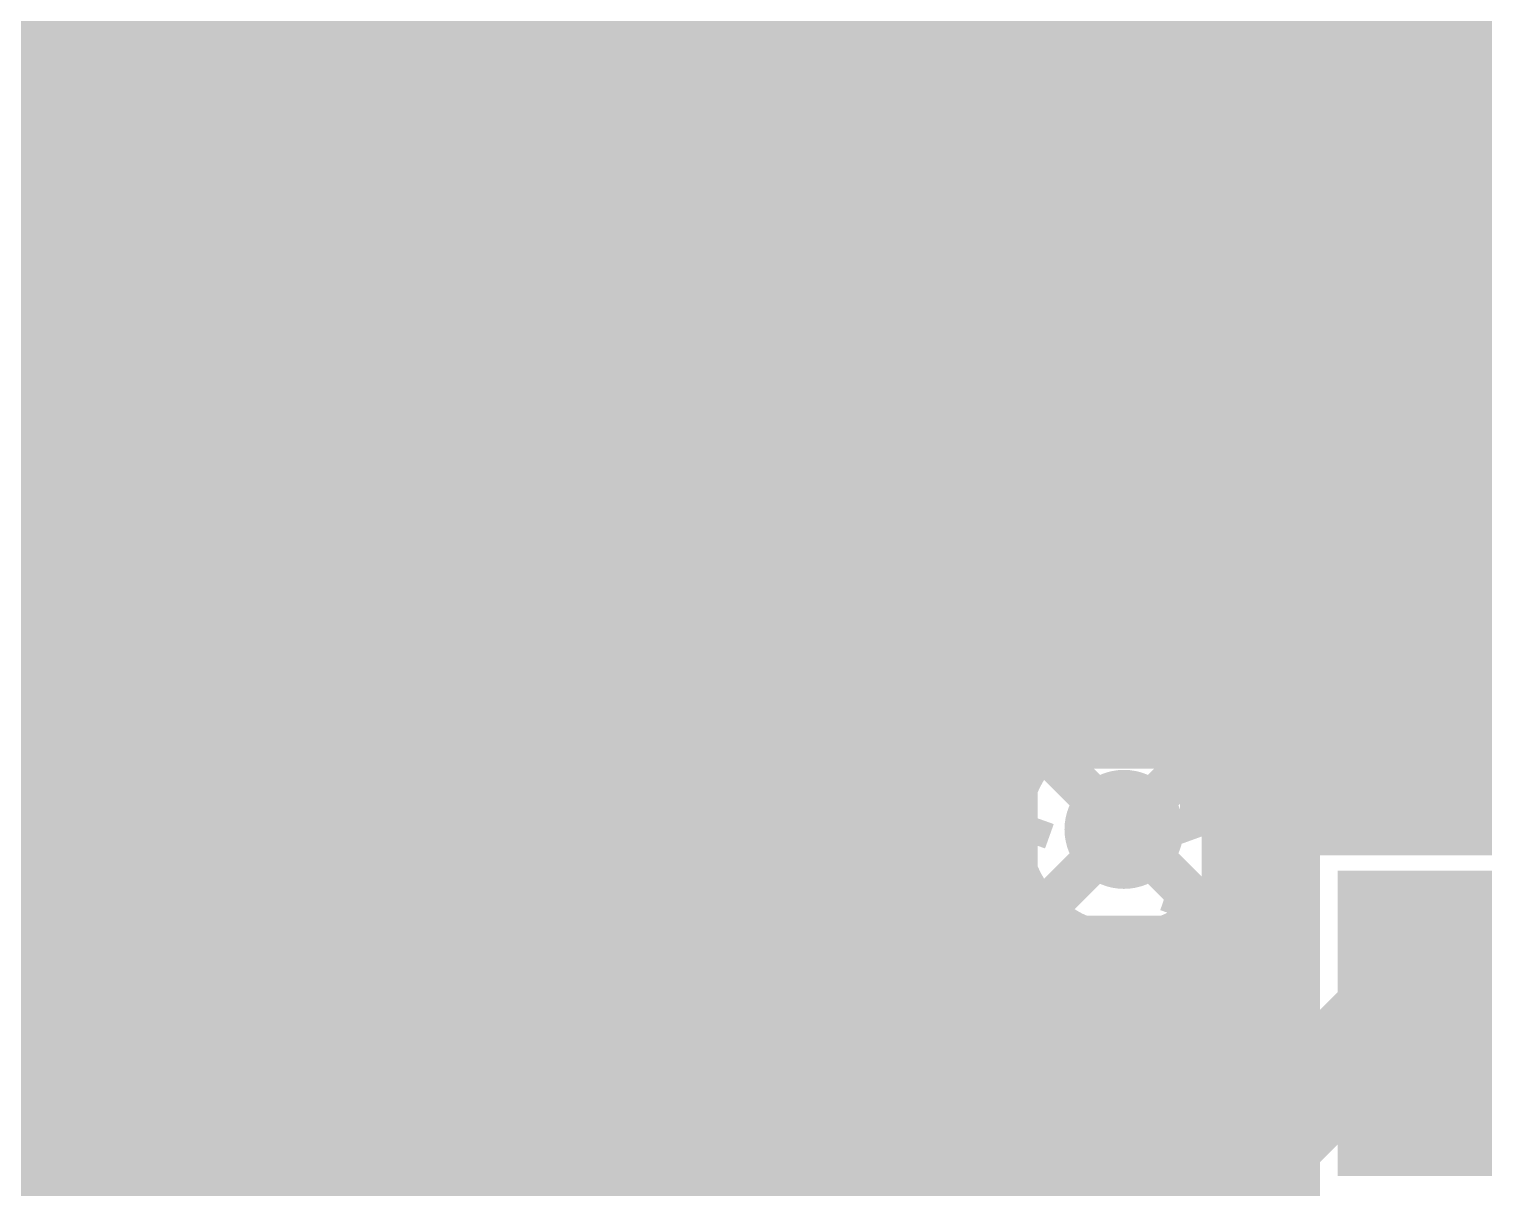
# Model space of a CAD drawing. Extents: x -1 to 119, y -42 to 51.
# Drawn here: x 103.78 to 112.36, y 37.13 to 43.96 of the extents above; entities that cross this region are included whole.
import ezdxf

# ---------------------------------------------------------------- set-up
doc = ezdxf.new("R2010")
doc.units = 0
doc.header["$MEASUREMENT"] = 0
doc.layers.get('0').update_dxf_attribs({"linetype": 'CONTINUOUS'})
for name, color, linetype in [('22-304-0_BOT', 7, 'CONTINUOUS'), ('22-304-0_DRD', 7, 'CONTINUOUS'), ('22-304-0_GND', 6, 'CONTINUOUS'), ('22-304-0_IN1', 4, 'CONTINUOUS'), ('22-304-0_SMB', 3, 'CONTINUOUS'), ('22-304-0_SMT', 5, 'CONTINUOUS'), ('22-304-0_SPT', 10, 'CONTINUOUS'), ('22-304-0_SST', 14, 'CONTINUOUS'), ('22-304-0_TOP', 9, 'CONTINUOUS'), ('THRUHOLE_TAP', 11, 'CONTINUOUS')]:
    doc.layers.add(name, color=color, linetype=linetype)

# ---------------------------------------------------------------- blocks, each defined once
blk = doc.blocks.new('ROUND_18')
at = {"const_width": 3.50012}
blk.add_lwpolyline([(-1.75006, 0, 1), (1.75006, 0, 1)], format="xyb", close=True, dxfattribs=at)
blk = doc.blocks.new('SQUARE_25')
blk.add_solid([(0.8001, 0.8001), (0.8001, -0.8001), (-0.8001, 0.8001), (-0.8001, -0.8001)])
blk = doc.blocks.new('ROUND_60')
at = {"const_width": 0.35052}
blk.add_lwpolyline([(-0.17526, 0, 1), (0.17526, 0, 1)], format="xyb", close=True, dxfattribs=at)
blk = doc.blocks.new('ROUND_64')
at = {"const_width": 0.35052}
blk.add_lwpolyline([(-0.17526, 0, 1), (0.17526, 0, 1)], format="xyb", close=True, dxfattribs=at)
blk = doc.blocks.new('ROUND_57')
at = {"const_width": 0.35052}
blk.add_lwpolyline([(-0.17526, 0, 1), (0.17526, 0, 1)], format="xyb", close=True, dxfattribs=at)
blk = doc.blocks.new('ROUND_23')
at = {"const_width": 2.00025}
blk.add_lwpolyline([(-1.000124, 0, 1), (1.000124, 0, 1)], format="xyb", close=True, dxfattribs=at)
blk = doc.blocks.new('SQUARE_70')
blk.add_solid([(0.89916, 0.89916), (0.89916, -0.89916), (-0.89916, 0.89916), (-0.89916, -0.89916)])
blk = doc.blocks.new('ROUND_81')
at = {"const_width": 0.0635}
blk.add_lwpolyline([(-0.03175, 0, 1), (0.03175, 0, 1)], format="xyb", close=True, dxfattribs=at)
blk = doc.blocks.new('ROUND_83')
at = {"const_width": 1.75006}
blk.add_lwpolyline([(-0.87503, 0, 1), (0.87503, 0, 1)], format="xyb", close=True, dxfattribs=at)
blk = doc.blocks.new('RECTANGLE_2')
blk.add_solid([(0.4826, 0.4064), (0.4826, -0.4064), (-0.4826, 0.4064), (-0.4826, -0.4064)])
blk = doc.blocks.new('ROUND_87')
at = {"const_width": 0.10033}
blk.add_lwpolyline([(-0.050164, 0, 1), (0.050164, 0, 1)], format="xyb", close=True, dxfattribs=at)
blk = doc.blocks.new('ROUND_89')
at = {"const_width": 0.44958}
blk.add_lwpolyline([(-0.22479, 0, 1), (0.22479, 0, 1)], format="xyb", close=True, dxfattribs=at)

msp = doc.modelspace()

# ---------------------------------------------------------------- linework, layer by layer
at = {"layer": '22-304-0_BOT'}
for points, const_width in [([(103.886, 49.022), (103.886, 43.0784)], 0.254), ([(104.1146, 49.022), (104.1146, 42.8498)], 0.254), ([(104.3432, 49.022), (104.3432, 42.6212)], 0.254), ([(108.0008, 49.022), (108.0008, 34.1757)], 0.254), ([(108.2294, 49.022), (108.2294, 34.1757)], 0.254), ([(108.458, 49.022), (108.458, 34.1757)], 0.254), ([(108.6866, 49.022), (108.6866, 34.1757)], 0.254), ([(108.9152, 49.022), (108.9152, 34.1757)], 0.254), ([(109.1438, 49.022), (109.1438, 34.1757)], 0.254), ([(17.87398, 46.71822), (17.87398, 47.59198), (19.05, 48.768), (28.448, 48.768), (33.02, 44.196), (41.402, 44.196), (42.164, 44.958), (47.879, 44.958), (48.641, 44.196), (58.42, 44.196), (59.182, 44.958), (87.884, 44.958), (89.154, 46.228), (99.822, 46.228), (103.886, 42.164), (103.886, 39.243), (106.045, 37.084), (106.045, 34.544), (106.934, 33.655), (107.061, 33.528), (110.109, 33.528), (110.6805, 34.0995), (112.395, 34.0995)], 0.635), ([(104.5718, 46.94936), (104.5718, 39.4716)], 0.254), ([(104.8004, 46.94936), (104.8004, 39.243)], 0.254), ([(105.029, 46.94936), (105.029, 39.0144)], 0.254), ([(105.2576, 46.94936), (105.2576, 38.7858)], 0.254), ([(105.4862, 46.94936), (105.4862, 38.5572)], 0.254), ([(105.7148, 46.94936), (105.7148, 38.3286)], 0.254), ([(105.9434, 46.94936), (105.9434, 38.1)], 0.254), ([(106.172, 46.94936), (106.172, 37.8714)], 0.254), ([(106.4006, 46.94936), (106.4006, 37.6428)], 0.254), ([(106.6292, 46.94936), (106.6292, 37.3634)], 0.254), ([(106.8578, 46.94936), (106.8578, 34.6456)], 0.254), ([(107.0864, 46.94936), (107.0864, 34.417)], 0.254), ([(107.315, 46.94936), (107.315, 34.21888)], 0.254), ([(107.5436, 46.94936), (107.5436, 34.1757)], 0.254), ([(107.7722, 46.94936), (107.7722, 34.1757)], 0.254), ([(100.28682, 46.67758), (104.33558, 42.62882)], 0.254), ([(109.30382, 43.9928), (102.9716, 43.9928)], 0.254), ([(109.37494, 43.7642), (103.2002, 43.7642)], 0.254), ([(109.3724, 43.77182), (109.3724, 34.1757)], 0.254), ([(109.4613, 43.5356), (103.4288, 43.5356)], 0.254), ([(109.5629, 43.307), (103.6574, 43.307)], 0.254), ([(109.601, 43.23334), (109.601, 39.4843)], 0.254), ([(109.68736, 43.0784), (103.886, 43.0784)], 0.254), ([(109.8296, 42.8498), (104.1146, 42.8498)], 0.254), ([(109.8296, 42.8498), (109.8296, 39.78656)], 0.254), ([(109.99724, 42.6212), (104.3432, 42.6212)], 0.254), ([(110.0582, 42.54754), (110.0582, 39.89832)], 0.254), ([(110.19282, 42.3926), (104.49052, 42.3926)], 0.254), ([(110.2868, 42.29608), (110.2868, 39.92118)], 0.254), ([(104.5337, 42.164), (104.5337, 39.5097)], 0.254), ([(110.42396, 42.164), (104.5337, 42.164)], 0.254), ([(110.5154, 42.08526), (110.5154, 39.86276)], 0.254), ([(110.70336, 41.9354), (104.5337, 41.9354)], 0.254), ([(110.744, 41.90492), (110.744, 39.69512)], 0.254), ([(111.04372, 41.7068), (104.5337, 41.7068)], 0.254), ([(110.9726, 41.74998), (110.9726, 34.7472)], 0.254), ([(111.2012, 41.6179), (111.2012, 34.7472)], 0.254), ([(111.4933, 41.4782), (104.5337, 41.4782)], 0.254), ([(111.4298, 41.50614), (111.4298, 39.2303)], 0.254), ([(111.6584, 41.41216), (111.6584, 39.2303)], 0.254), ([(111.887, 41.33596), (111.887, 39.2303)], 0.254), ([(112.22228, 41.2496), (104.5337, 41.2496)], 0.254), ([(112.1156, 41.27246), (112.1156, 39.2303)], 0.254), ([(112.3442, 41.22674), (112.3442, 39.2303)], 0.254), ([(116.967, 41.021), (104.5337, 41.021)], 0.254), ([(116.967, 40.7924), (104.5337, 40.7924)], 0.254), ([(116.967, 40.5638), (104.5337, 40.5638)], 0.254), ([(116.967, 40.3352), (104.5337, 40.3352)], 0.254), ([(116.967, 40.1066), (104.5337, 40.1066)], 0.254), ([(109.99216, 39.878), (104.5337, 39.878)], 0.254), ([(116.967, 39.878), (110.4773, 39.878)], 0.254), ([(109.6899, 39.6494), (104.5337, 39.6494)], 0.254), ([(116.967, 39.6494), (110.77956, 39.6494)], 0.254), ([(104.5337, 39.5097), (106.49458, 37.54882)], 0.254), ([(109.57814, 39.4208), (104.6226, 39.4208)], 0.254), ([(116.967, 39.4208), (110.89132, 39.4208)], 0.254), ([(111.2647, 39.2303), (111.2647, 36.9697)], 0.254), ([(113.5253, 39.2303), (111.2647, 39.2303)], 0.254), ([(109.55782, 39.1922), (104.8512, 39.1922)], 0.254), ([(111.2647, 39.1922), (110.91418, 39.1922)], 0.254), ([(109.61624, 38.9636), (105.0798, 38.9636)], 0.254), ([(109.601, 38.99916), (109.601, 34.1757)], 0.254), ([(111.2647, 38.9636), (110.85576, 38.9636)], 0.254), ([(103.43388, 38.77818), (105.3973, 36.81476)], 0.254), ([(109.78388, 38.735), (105.3084, 38.735)], 0.254), ([(111.2647, 38.735), (110.68812, 38.735)], 0.254), ([(110.744, 38.79088), (110.744, 34.7472)], 0.254), ([(109.8296, 38.6969), (109.8296, 34.1757)], 0.254), ([(110.5154, 38.62324), (110.5154, 34.72688)], 0.254), ([(110.0582, 38.58514), (110.0582, 34.3916)], 0.254), ([(110.2868, 38.56482), (110.2868, 34.61258)], 0.254), ([(103.70566, 38.5064), (101.26472, 38.5064)], 0.254), ([(111.2647, 38.5064), (105.537, 38.5064)], 0.254), ([(103.93426, 38.2778), (63.36792, 38.2778)], 0.254), ([(103.886, 38.32606), (103.886, 33.14192)], 0.254), ([(111.2647, 38.2778), (105.7656, 38.2778)], 0.254), ([(104.16286, 38.0492), (59.1947, 38.0492)], 0.254), ([(104.1146, 38.09746), (104.1146, 32.98952)], 0.254), ([(111.2647, 38.0492), (105.9942, 38.0492)], 0.254), ([(104.3432, 37.86886), (104.3432, 1.016)], 0.254), ([(104.39146, 37.8206), (63.16472, 37.8206)], 0.254), ([(111.2647, 37.8206), (106.2228, 37.8206)], 0.254), ([(104.62006, 37.592), (63.42888, 37.592)], 0.254), ([(104.5718, 37.64026), (104.5718, 1.016)], 0.254), ([(111.2647, 37.592), (106.4514, 37.592)], 0.254), ([(104.84866, 37.3634), (63.52794, 37.3634)], 0.254), ([(104.8004, 37.41166), (104.8004, 1.016)], 0.254), ([(111.2647, 37.3634), (106.6292, 37.3634)], 0.254), ([(105.029, 37.18306), (105.029, 1.016)], 0.254), ([(105.07726, 37.1348), (63.54064, 37.1348)], 0.254), ([(111.2647, 37.1348), (106.69016, 37.1348)], 0.254), ([(106.6927, 37.084), (106.6927, 34.8107)], 0.254)]:
    msp.add_lwpolyline(points, dxfattribs=dict(at, const_width=const_width))
at = {"layer": '22-304-0_BOT', "const_width": 0.254}
for points in [[(109.1692, 44.99864, 0.4142136), (112.99952, 41.16832)], [(104.5337, 42.164, 0.1989124), (104.34399, 42.62199)], [(104.5337, 42.164, 0.1989124), (104.34399, 42.62199)], [(110.236, 39.92372, 0.4142136), (109.55528, 39.243)], [(110.91672, 39.243, 0.4142136), (110.236, 39.92372)], [(109.55528, 39.243, 0.4142136), (110.236, 38.56228)], [(110.236, 38.56228, 0.4142136), (110.91672, 39.243)], [(106.6927, 37.084, 0.1989124), (106.50299, 37.54199)], [(106.6927, 37.084, 0.1989124), (106.50299, 37.54199)]]:
    msp.add_lwpolyline(points, format="xyb", dxfattribs=at)
at = {"layer": '22-304-0_DRD', "const_width": 0.254}
for points in [[(107.315, 44.958), (107.315, 43.688)], [(108.585, 44.958), (107.315, 43.688)], [(108.585, 43.688), (107.315, 44.958)], [(108.585, 43.688), (108.585, 44.958)], [(107.315, 43.688), (108.585, 43.688)], [(107.188, 42.799), (107.188, 41.529)], [(108.458, 42.799), (107.188, 42.799)], [(108.458, 42.799), (107.188, 41.529)], [(108.458, 41.529), (107.188, 42.799)], [(107.188, 42.799), (107.188, 41.529)], [(108.458, 42.799), (107.188, 42.799)], [(108.458, 42.799), (107.188, 41.529)], [(108.458, 41.529), (107.188, 42.799)], [(107.188, 42.799), (107.188, 41.529)], [(108.458, 42.799), (107.188, 42.799)], [(108.458, 42.799), (107.188, 41.529)], [(108.458, 41.529), (107.188, 42.799)], [(108.458, 41.529), (108.458, 42.799)], [(108.458, 41.529), (108.458, 42.799)], [(108.458, 41.529), (108.458, 42.799)], [(107.188, 41.529), (108.458, 41.529)], [(107.188, 41.529), (108.458, 41.529)], [(107.188, 41.529), (108.458, 41.529)], [(105.0798, 41.021), (105.0798, 39.751)], [(106.3498, 41.021), (105.0798, 41.021)], [(106.3498, 41.021), (105.0798, 39.751)], [(106.3498, 39.751), (105.0798, 41.021)], [(105.0798, 41.021), (105.0798, 39.751)], [(106.3498, 41.021), (105.0798, 41.021)], [(106.3498, 41.021), (105.0798, 39.751)], [(106.3498, 39.751), (105.0798, 41.021)], [(106.3498, 39.751), (106.3498, 41.021)], [(106.3498, 39.751), (106.3498, 41.021)], [(109.601, 39.878), (109.601, 38.608)], [(110.871, 39.878), (109.601, 39.878)], [(110.871, 39.878), (109.601, 38.608)], [(110.871, 38.608), (109.601, 39.878)], [(110.871, 38.608), (110.871, 39.878)], [(105.0798, 39.751), (106.3498, 39.751)], [(105.0798, 39.751), (106.3498, 39.751)], [(113.03, 38.735), (111.76, 37.465)], [(113.03, 37.465), (111.76, 38.735)], [(109.22, 38.608), (109.22, 37.338)], [(110.49, 38.608), (109.22, 38.608)], [(110.49, 38.608), (109.22, 37.338)], [(110.49, 37.338), (109.22, 38.608)], [(109.22, 38.608), (109.22, 37.338)], [(110.49, 38.608), (109.22, 38.608)], [(110.49, 38.608), (109.22, 37.338)], [(110.49, 37.338), (109.22, 38.608)], [(109.601, 38.608), (110.871, 38.608)], [(110.49, 37.338), (110.49, 38.608)], [(110.49, 37.338), (110.49, 38.608)], [(109.22, 37.338), (110.49, 37.338)], [(109.22, 37.338), (110.49, 37.338)]]:
    msp.add_lwpolyline(points, dxfattribs=at)
at = {"layer": '22-304-0_IN1'}
for points, const_width in [([(103.8352, 49.022), (103.8352, 40.6654)], 0.254), ([(104.0638, 49.022), (104.0638, 40.259)], 0.254), ([(104.2924, 49.022), (104.2924, 36.03752)], 0.254), ([(104.521, 49.022), (104.521, 36.18992)], 0.254), ([(108.6358, 49.022), (108.6358, 32.6644)], 0.254), ([(108.8644, 49.022), (108.8644, 32.893)], 0.254), ([(109.093, 49.022), (109.093, 33.1216)], 0.254), ([(109.3216, 49.022), (109.3216, 38.39464)], 0.254), ([(109.5502, 49.022), (109.5502, 38.58006)], 0.254), ([(109.7788, 49.022), (109.7788, 39.74592)], 0.254), ([(110.0074, 49.022), (110.0074, 39.88308)], 0.254), ([(110.236, 49.022), (110.236, 39.92372)], 0.254), ([(110.4646, 49.022), (110.4646, 39.88308)], 0.254), ([(110.6932, 49.022), (110.6932, 39.74592)], 0.254), ([(104.7496, 47.07636), (104.7496, 36.23818)], 0.254), ([(104.9782, 47.07636), (104.9782, 36.2077)], 0.254), ([(105.2068, 47.07636), (105.2068, 40.83812)], 0.254), ([(105.4354, 47.07636), (105.4354, 41.00576)], 0.254), ([(105.664, 47.07636), (105.664, 41.06418)], 0.254), ([(105.8926, 47.07636), (105.8926, 41.04132)], 0.254), ([(106.1212, 47.07636), (106.1212, 40.92956)], 0.254), ([(106.3498, 47.07636), (106.3498, 40.6273)], 0.254), ([(106.5784, 47.07636), (106.5784, 34.23412)], 0.254), ([(106.807, 47.07636), (106.807, 35.50412)], 0.254), ([(107.0356, 47.07636), (107.0356, 35.67176)], 0.254), ([(107.2642, 47.07636), (107.2642, 42.55008)], 0.254), ([(110.9218, 44.89704), (110.9218, 39.1668)], 0.254), ([(111.1504, 44.04614), (111.1504, 38.9382)], 0.254), ([(107.34294, 44.0182), (90.76436, 44.0182)], 0.254), ([(111.16564, 44.0182), (108.55706, 44.0182)], 0.254), ([(107.52836, 43.7896), (90.84056, 43.7896)], 0.254), ([(107.4928, 43.82008), (107.4928, 42.75836)], 0.254), ([(111.30788, 43.7896), (108.37164, 43.7896)], 0.254), ([(108.4072, 43.82008), (108.4072, 42.51198)], 0.254), ([(107.7214, 43.68292), (107.7214, 42.83456)], 0.254), ([(108.1786, 43.68292), (108.1786, 42.74312)], 0.254), ([(111.379, 43.69562), (111.379, 39.2303)], 0.254), ([(107.95, 43.64228), (107.95, 42.83202)], 0.254), ([(111.49584, 43.561), (90.83802, 43.561)], 0.254), ([(111.6076, 43.45432), (111.6076, 39.2303)], 0.254), ([(111.75492, 43.3324), (90.74912, 43.3324)], 0.254), ([(111.8362, 43.27398), (111.8362, 39.2303)], 0.254), ([(112.14354, 43.1038), (101.219, 43.1038)], 0.254), ([(112.0648, 43.13936), (112.0648, 39.2303)], 0.254), ([(112.2934, 43.04284), (112.2934, 39.2303)], 0.254), ([(101.5238, 42.9768), (103.93172, 40.56888)], 0.254), ([(116.967, 42.8752), (101.6254, 42.8752)], 0.254), ([(107.34294, 42.6466), (101.854, 42.6466)], 0.254), ([(116.967, 42.6466), (108.30052, 42.6466)], 0.254), ([(107.19308, 42.418), (102.0826, 42.418)], 0.254), ([(116.967, 42.418), (108.45292, 42.418)], 0.254), ([(107.14228, 42.1894), (102.3112, 42.1894)], 0.254), ([(116.967, 42.1894), (108.50118, 42.1894)], 0.254), ([(107.17276, 41.9608), (102.5398, 41.9608)], 0.254), ([(116.967, 41.9608), (108.4707, 41.9608)], 0.254), ([(108.4072, 41.81602), (108.4072, 32.4358)], 0.254), ([(107.29722, 41.7322), (102.7684, 41.7322)], 0.254), ([(107.2642, 41.77538), (107.2642, 35.73018)], 0.254), ([(116.967, 41.7322), (108.34878, 41.7322)], 0.254), ([(107.4928, 41.56964), (107.4928, 35.70732)], 0.254), ([(108.1786, 41.58488), (108.1786, 32.2072)], 0.254), ([(107.66044, 41.5036), (102.997, 41.5036)], 0.254), ([(107.7214, 41.4909), (107.7214, 35.59556)], 0.254), ([(107.95, 41.49598), (107.95, 35.2933)], 0.254), ([(116.967, 41.5036), (107.98302, 41.5036)], 0.254), ([(116.967, 41.275), (103.2256, 41.275)], 0.254), ([(105.55224, 41.0464), (103.4542, 41.0464)], 0.254), ([(116.967, 41.0464), (105.87482, 41.0464)], 0.254), ([(105.18902, 40.8178), (103.6828, 40.8178)], 0.254), ([(116.967, 40.8178), (106.24058, 40.8178)], 0.254), ([(105.06456, 40.5892), (103.9114, 40.5892)], 0.254), ([(116.967, 40.5892), (106.3625, 40.5892)], 0.254), ([(105.03408, 40.3606), (104.0511, 40.3606)], 0.254), ([(116.967, 40.3606), (106.39298, 40.3606)], 0.254), ([(104.0638, 40.259), (104.0638, 33.03778)], 0.254), ([(105.08488, 40.132), (104.0638, 40.132)], 0.254), ([(116.967, 40.132), (106.34472, 40.132)], 0.254), ([(106.3498, 40.14216), (106.3498, 34.00298)], 0.254), ([(105.2068, 39.93388), (105.2068, 36.08578)], 0.254), ([(105.23474, 39.9034), (104.0638, 39.9034)], 0.254), ([(106.1212, 39.8399), (106.1212, 30.4038)], 0.254), ([(110.07344, 39.9034), (106.19232, 39.9034)], 0.254), ([(116.967, 39.9034), (110.39602, 39.9034)], 0.254), ([(105.4354, 39.76624), (105.4354, 35.72002)], 0.254), ([(109.71022, 39.6748), (104.0638, 39.6748)], 0.254), ([(105.664, 39.70782), (105.664, 30.4038)], 0.254), ([(105.8926, 39.72814), (105.8926, 30.4038)], 0.254), ([(116.967, 39.6748), (110.76178, 39.6748)], 0.254), ([(109.58576, 39.4462), (104.0638, 39.4462)], 0.254), ([(116.967, 39.4462), (110.8837, 39.4462)], 0.254), ([(113.5253, 39.2303), (111.2647, 39.2303)], 0.254), ([(111.2647, 39.2303), (111.2647, 38.78326)], 0.254), ([(110.236, 39.243), (110.871, 38.608), (110.871, 34.29), (106.553, 29.972), (100.076, 29.972), (99.441, 30.607), (85.979, 30.607), (74.168, 18.796), (66.802, 18.796), (65.278, 20.32), (56.261, 20.32), (55.372, 19.431), (54.356, 19.431), (53.467, 20.32), (34.798, 20.32), (31.75, 17.272), (23.114, 17.272), (20.447, 19.939)], 0.2032), ([(109.55528, 39.2176), (104.0638, 39.2176)], 0.254), ([(110.91164, 39.17696), (111.17072, 38.91788)], 0.254), ([(116.967, 39.2176), (110.91418, 39.2176)], 0.254), ([(109.60608, 38.989), (104.0638, 38.989)], 0.254), ([(111.2647, 38.989), (111.0996, 38.989)], 0.254), ([(109.75594, 38.7604), (104.0638, 38.7604)], 0.254), ([(109.7788, 38.74008), (109.7788, 38.64864)], 0.254), ([(109.90072, 38.65118), (109.855, 38.65272)], 0.254), ([(109.90072, 38.65118), (109.855, 38.65272)], 0.254), ([(109.46638, 38.5318), (104.0638, 38.5318)], 0.254), ([(109.26064, 38.3032), (104.0638, 38.3032)], 0.254), ([(109.1819, 38.0746), (104.0638, 38.0746)], 0.254), ([(109.18698, 37.846), (104.0638, 37.846)], 0.254), ([(109.27588, 37.6174), (104.0638, 37.6174)], 0.254), ([(110.4392, 37.62502), (110.4392, 34.4678)], 0.254), ([(109.3216, 37.55136), (109.3216, 33.3502)], 0.254), ([(109.50702, 37.3888), (104.0638, 37.3888)], 0.254), ([(109.5502, 37.36594), (109.5502, 33.5788)], 0.254), ([(110.4392, 37.3888), (110.20298, 37.3888)], 0.254), ([(110.236, 37.40912), (110.236, 34.2646)], 0.254), ([(109.7788, 37.29736), (109.7788, 33.8074)], 0.254), ([(110.0074, 37.31006), (110.0074, 34.036)], 0.254), ([(110.4392, 37.1602), (104.0638, 37.1602)], 0.254)]:
    msp.add_lwpolyline(points, dxfattribs=dict(at, const_width=const_width))
at = {"layer": '22-304-0_IN1', "const_width": 0.254}
for points in [[(110.91926, 44.99864, 0.4142136), (112.99952, 42.91838)], [(107.26928, 44.323, 0.4142136), (107.95, 43.64228)], [(107.95, 43.64228, 0.4142136), (108.63072, 44.323)], [(107.823, 42.84472, 0.4142136), (107.14228, 42.164)], [(108.50372, 42.164, 0.4142136), (107.823, 42.84472)], [(107.14228, 42.164, 0.4142136), (107.823, 41.48328)], [(107.823, 41.48328, 0.4142136), (108.50372, 42.164)], [(105.7148, 41.06672, 0.4142136), (105.03408, 40.386)], [(106.39552, 40.386, 0.4142136), (105.7148, 41.06672)], [(104.0638, 40.259, 0.1989124), (103.93733, 40.56433)], [(105.03408, 40.386, 0.4142136), (105.7148, 39.70528)], [(105.7148, 39.70528, 0.4142136), (106.39552, 40.386)], [(110.236, 39.92372, 0.4142136), (109.55528, 39.243)], [(110.91672, 39.243, 0.4142136), (110.236, 39.92372)], [(109.55528, 39.243, 0.2701376), (109.90072, 38.65118)], [(110.91164, 39.17696, 0.0243635), (110.91486, 39.243)], [(111.2647, 38.78326, 0.0919013), (111.17572, 38.91272)], [(111.2647, 38.78326, 0.0919013), (111.17572, 38.91272)], [(109.855, 38.65372, 0.4142136), (109.17428, 37.973)], [(109.855, 38.65372, 0.4142136), (109.17428, 37.973)], [(109.17428, 37.973, 0.4142136), (109.855, 37.29228)], [(109.17428, 37.973, 0.4142136), (109.855, 37.29228)], [(109.855, 37.29228, 0.2643031), (110.43983, 37.62464)], [(109.855, 37.29228, 0.2643031), (110.43983, 37.62464)]]:
    msp.add_lwpolyline(points, format="xyb", dxfattribs=at)
at = {"layer": '22-304-0_SST'}
for points, const_width in [([(107.5055, 43.6245), (107.5055, 46.5455), (105.8672, 46.5455), (105.8672, 43.6245), (107.5055, 43.6245)], 0.1524), ([(104.23906, 44.25188), (104.07142, 44.1325), (104.07142, 43.89628), (104.23906, 43.7769), (104.40924, 43.7769), (104.74706, 44.01566), (105.08742, 43.7769), (105.08742, 44.25188)], 0.1524), ([(105.6005, 40.4495), (105.6005, 43.3705), (103.9622, 43.3705), (103.9622, 40.4495), (105.6005, 40.4495)], 0.1524), ([(107.5055, 40.4495), (107.5055, 43.3705), (105.8672, 43.3705), (105.8672, 40.4495), (107.5055, 40.4495)], 0.1524), ([(108.26242, 42.88028), (108.26242, 42.52468), (108.43006, 42.4053), (108.60024, 42.4053), (108.77042, 42.52468), (108.77042, 42.88028), (107.75442, 42.88028)], 0.1524), ([(108.26242, 42.5831), (107.75442, 42.4053)], 0.1524), ([(107.92206, 42.04208), (107.75442, 41.9227), (107.75442, 41.68648), (107.92206, 41.5671), (108.09224, 41.5671), (108.43006, 41.80586), (108.77042, 41.5671), (108.77042, 42.04208)], 0.1524), ([(107.75442, 41.0845), (108.77042, 40.7289), (108.77042, 41.20388)], 0.1524), ([(114.39398, 32.4993), (110.7948, 32.4993), (110.7948, 40.29964), (114.39398, 40.29964), (114.39398, 32.4993)], 0.20066), ([(113.39576, 40.29964), (113.39576, 39.89832), (111.19612, 39.89832), (111.19612, 32.90062), (113.39576, 32.90062), (113.39576, 32.4993)], 0.20066), ([(105.6005, 37.2745), (105.6005, 40.1955), (103.9622, 40.1955), (103.9622, 37.2745), (105.6005, 37.2745)], 0.1524), ([(107.5055, 37.2745), (107.5055, 40.1955), (105.8672, 40.1955), (105.8672, 37.2745), (107.5055, 37.2745)], 0.1524), ([(107.7595, 40.1955), (107.7595, 37.2745), (109.3978, 37.2745), (109.3978, 40.1955), (107.7595, 40.1955)], 0.1524), ([(109.79658, 39.20236), (109.6264, 39.26332), (109.6264, 39.61892), (109.79658, 39.67734), (110.47476, 39.67734), (110.6424, 39.61892), (110.6424, 39.26332), (110.47476, 39.20236)], 0.1524), ([(109.6264, 38.36416), (109.6264, 38.83914), (110.30458, 38.36416), (110.47476, 38.36416), (110.6424, 38.42512), (110.6424, 38.78072), (110.47476, 38.83914)], 0.1524), ([(109.6264, 37.64534), (109.6264, 37.88156)], 0.1524), ([(109.6264, 37.76472), (110.6424, 37.76472), (110.47476, 37.88156)], 0.1524)]:
    msp.add_lwpolyline(points, dxfattribs=dict(at, const_width=const_width))
at = {"layer": '22-304-0_TOP'}
for points, const_width in [([(112.395, 36.10102), (114.046, 36.10102), (114.046, 39.624), (113.538, 40.132), (110.998, 40.132), (107.696, 43.434), (106.172, 43.434), (101.9048, 47.7012), (99.695, 47.7012)], 0.381), ([(102.87, 41.1988), (103.1748, 41.1988), (104.5972, 42.6212), (104.775, 42.6212)], 0.381), ([(107.823, 42.164), (107.2642, 42.164), (106.807, 42.6212), (106.68, 42.6212)], 0.381), ([(107.823, 42.164), (107.2642, 42.164), (106.807, 42.6212), (106.68, 42.6212)], 0.381), ([(107.823, 42.164), (107.2642, 42.164), (106.807, 42.6212), (106.68, 42.6212)], 0.381), ([(106.68, 41.1988), (104.775, 41.1988)], 0.381), ([(106.68, 41.1988), (106.68, 39.4462)], 0.381), ([(104.775, 39.4462), (105.7148, 40.386)], 0.381), ([(104.775, 39.4462), (105.7148, 40.386)], 0.381), ([(104.775, 38.0238), (104.4702, 38.0238), (103.0478, 39.4462), (102.87, 39.4462)], 0.381), ([(108.585, 39.4462), (106.68, 39.4462)], 0.381), ([(106.68, 38.0238), (107.3912, 38.735), (109.728, 38.735), (110.236, 39.243)], 0.2032), ([(110.1852, 29.845), (110.1852, 36.5252), (111.76, 38.1), (112.395, 38.1)], 0.635), ([(104.775, 38.0238), (104.8258, 38.0238), (106.2736, 36.576), (110.1852, 36.576), (110.1852, 36.5252), (110.1852, 29.845)], 0.635), ([(109.855, 37.973), (109.8042, 38.0238), (108.585, 38.0238)], 0.381), ([(108.585, 38.0238), (109.8042, 38.0238), (109.855, 37.973)], 0.381)]:
    msp.add_lwpolyline(points, dxfattribs=dict(at, const_width=const_width))

# ---------------------------------------------------------------- block references
at = {"layer": '22-304-0_BOT'}
for name, p in [('ROUND_18', (112.99952, 44.99864)), ('ROUND_60', (107.823, 42.164)), ('ROUND_60', (105.7148, 40.386)), ('ROUND_60', (110.236, 39.243)), ('SQUARE_25', (112.395, 38.1)), ('ROUND_64', (109.855, 37.973))]:
    msp.add_blockref(name, p, dxfattribs=at)
at = {"layer": '22-304-0_GND'}
for name, p in [('ROUND_23', (112.99952, 44.99864)), ('ROUND_81', (107.823, 42.164)), ('ROUND_81', (105.7148, 40.386)), ('ROUND_57', (110.236, 39.243)), ('SQUARE_70', (112.395, 38.1)), ('ROUND_81', (109.855, 37.973))]:
    msp.add_blockref(name, p, dxfattribs=at)
at = {"layer": '22-304-0_IN1'}
for name, p in [('ROUND_83', (112.99952, 44.99864)), ('ROUND_60', (107.823, 42.164)), ('ROUND_60', (105.7148, 40.386)), ('ROUND_60', (110.236, 39.243)), ('SQUARE_25', (112.395, 38.1)), ('ROUND_64', (109.855, 37.973))]:
    msp.add_blockref(name, p, dxfattribs=at)
at = {"layer": '22-304-0_SMB'}
for name, p in [('ROUND_18', (112.99952, 44.99864)), ('SQUARE_25', (112.395, 38.1))]:
    msp.add_blockref(name, p, dxfattribs=at)
at = {"layer": '22-304-0_SMT'}
for name, p in [('ROUND_18', (112.99952, 44.99864)), ('RECTANGLE_2', (104.775, 42.6212)), ('RECTANGLE_2', (106.68, 42.6212)), ('RECTANGLE_2', (104.775, 41.1988)), ('RECTANGLE_2', (106.68, 41.1988)), ('RECTANGLE_2', (104.775, 39.4462)), ('RECTANGLE_2', (106.68, 39.4462)), ('RECTANGLE_2', (108.585, 39.4462)), ('SQUARE_25', (112.395, 38.1)), ('RECTANGLE_2', (104.775, 38.0238)), ('RECTANGLE_2', (106.68, 38.0238)), ('RECTANGLE_2', (108.585, 38.0238))]:
    msp.add_blockref(name, p, dxfattribs=at)
at = {"layer": '22-304-0_SPT'}
for p in [(104.775, 42.6212), (106.68, 42.6212), (104.775, 41.1988), (106.68, 41.1988), (104.775, 39.4462), (106.68, 39.4462), (108.585, 39.4462), (104.775, 38.0238), (106.68, 38.0238), (108.585, 38.0238)]:
    msp.add_blockref('RECTANGLE_2', p, dxfattribs=at)
at = {"layer": '22-304-0_TOP'}
for name, p in [('ROUND_18', (112.99952, 44.99864)), ('RECTANGLE_2', (104.775, 42.6212)), ('RECTANGLE_2', (106.68, 42.6212)), ('ROUND_60', (107.823, 42.164)), ('RECTANGLE_2', (104.775, 41.1988)), ('RECTANGLE_2', (106.68, 41.1988)), ('ROUND_60', (105.7148, 40.386)), ('RECTANGLE_2', (104.775, 39.4462)), ('RECTANGLE_2', (106.68, 39.4462)), ('RECTANGLE_2', (108.585, 39.4462)), ('ROUND_60', (110.236, 39.243)), ('SQUARE_25', (112.395, 38.1)), ('RECTANGLE_2', (104.775, 38.0238)), ('RECTANGLE_2', (106.68, 38.0238)), ('RECTANGLE_2', (108.585, 38.0238)), ('ROUND_60', (109.855, 37.973))]:
    msp.add_blockref(name, p, dxfattribs=at)
at = {"layer": 'THRUHOLE_TAP'}
for name, p in [('ROUND_83', (112.99952, 44.99864)), ('ROUND_87', (107.823, 42.164)), ('ROUND_87', (105.7148, 40.386)), ('ROUND_87', (110.236, 39.243)), ('ROUND_89', (112.395, 38.1)), ('ROUND_87', (109.855, 37.973))]:
    msp.add_blockref(name, p, dxfattribs=at)

doc.saveas('drawing.dxf')
